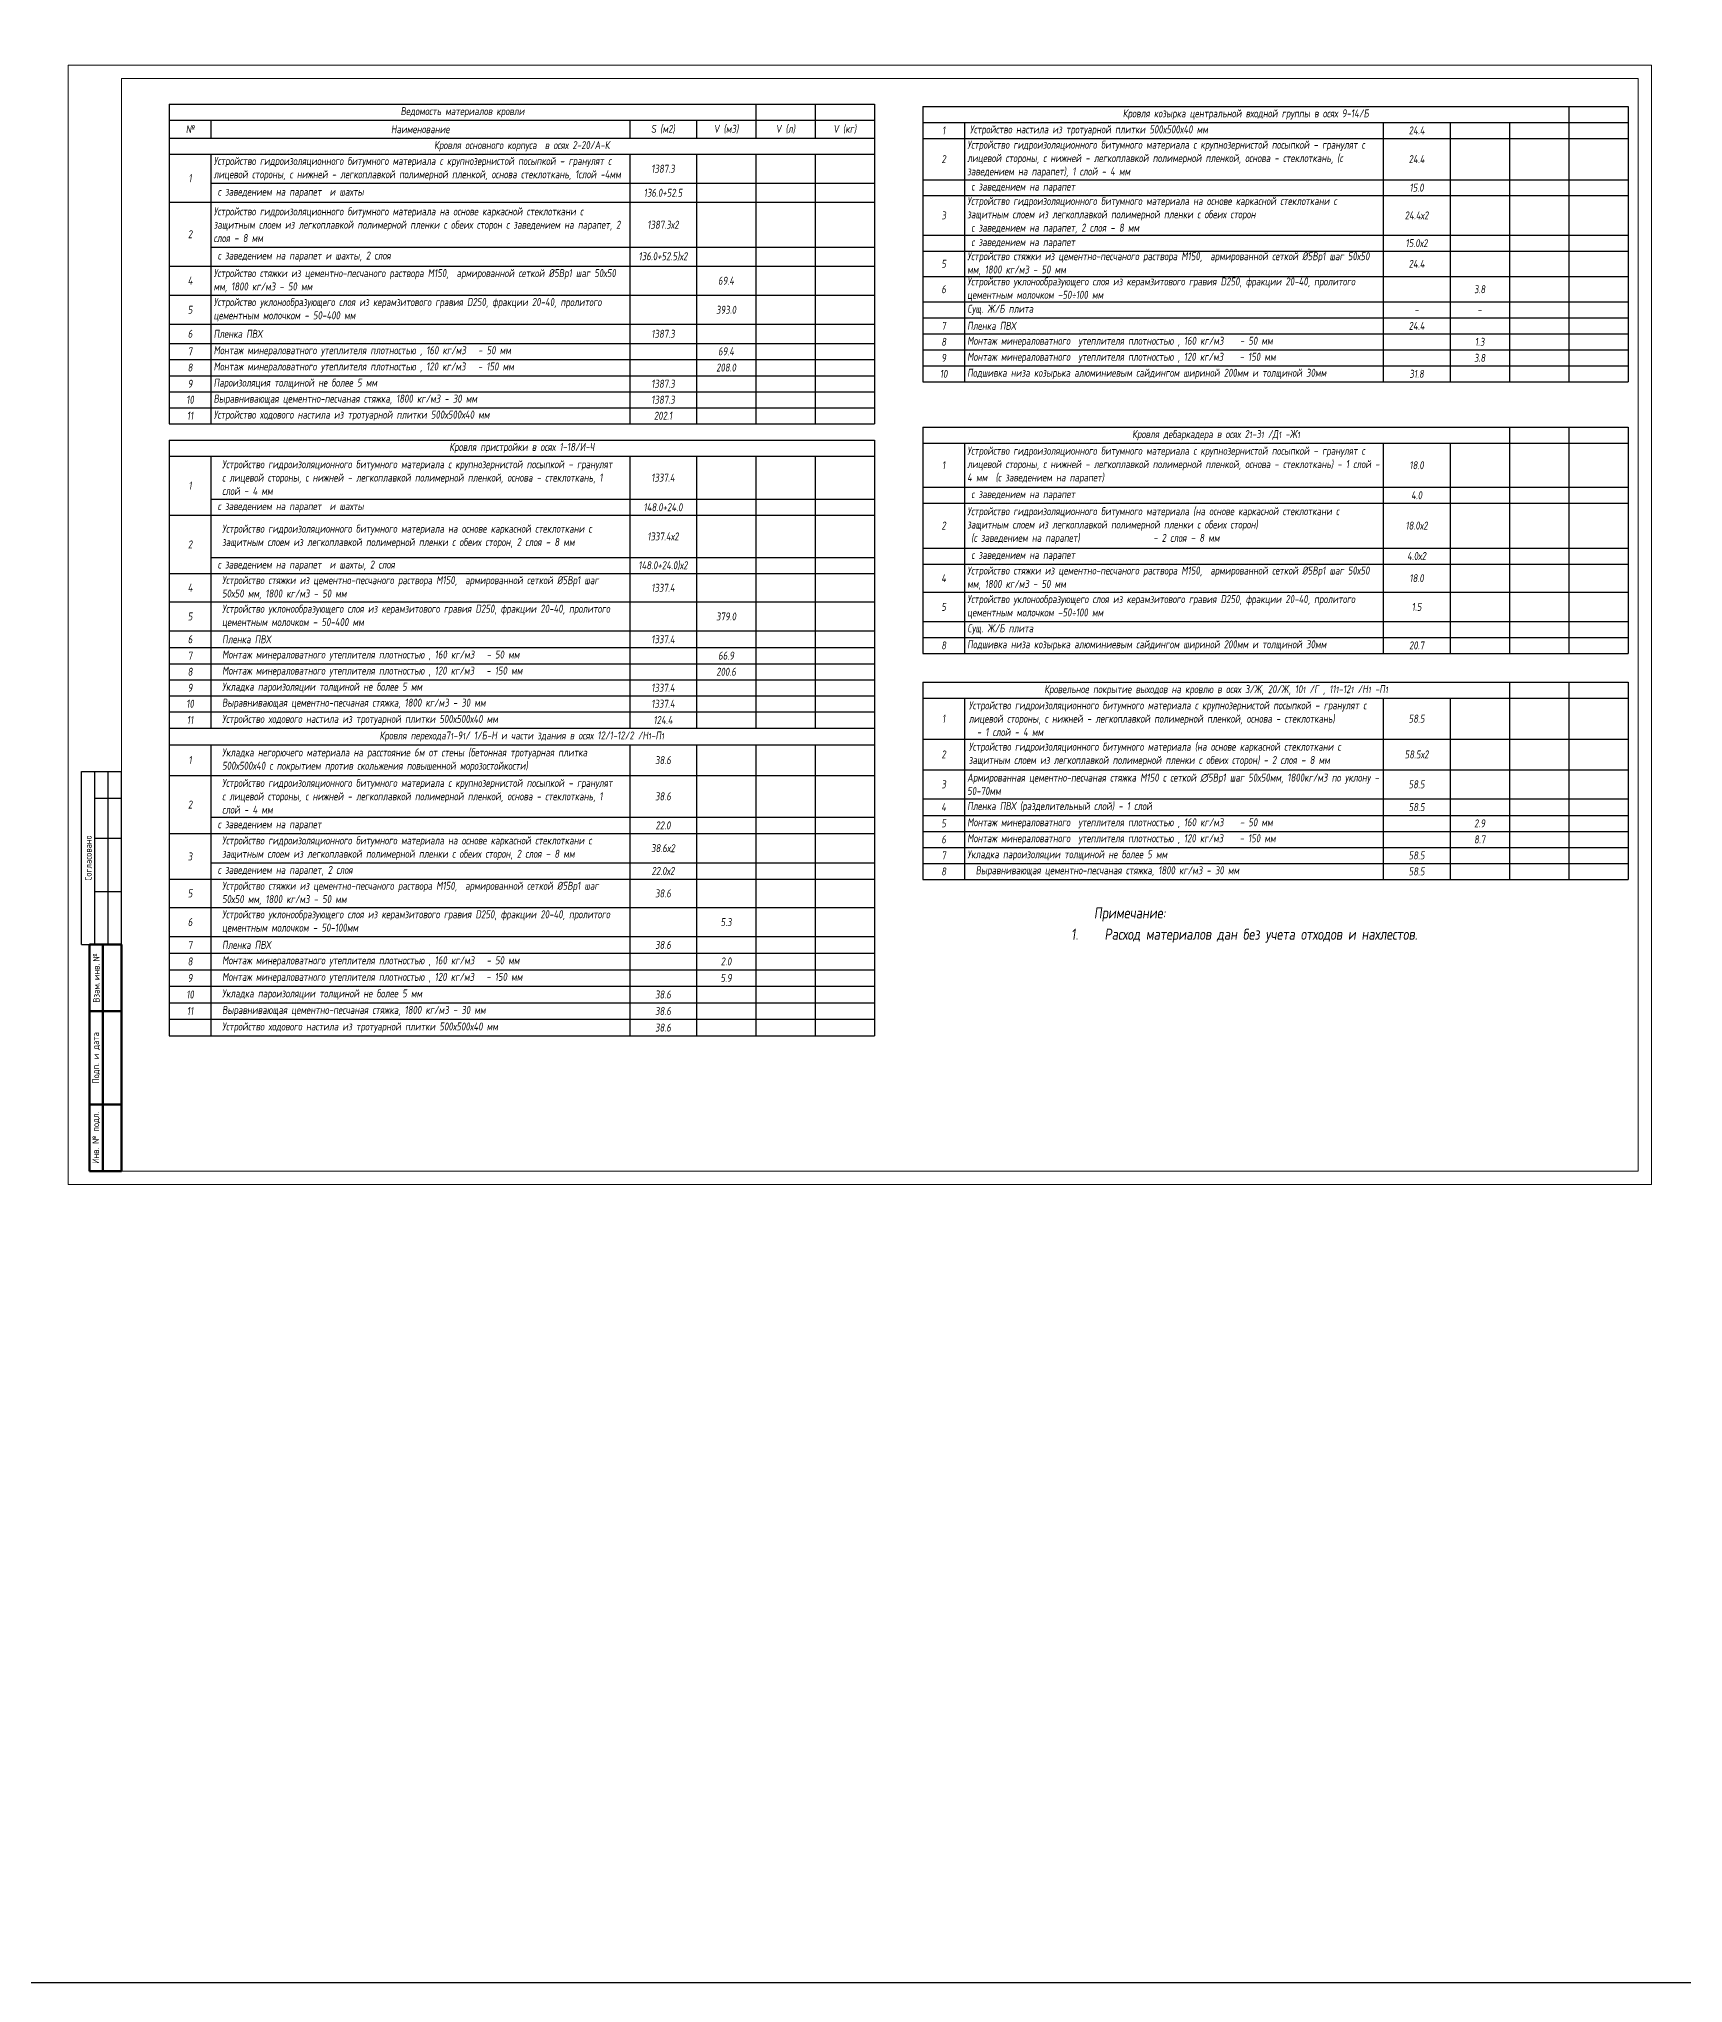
# Model space of a CAD drawing. Header units: millimetres. Extents: x 77165 to 11476408, y -193619 to 427745.
# Drawn here: x 324928 to 386542, y 265516 to 338402 of the extents above; entities that cross this region are included whole.
import ezdxf

# ---------------------------------------------------------------- set-up
doc = ezdxf.new("R2010")
doc.units = ezdxf.units.MM
doc.layers.get('Defpoints').update_dxf_attribs({"color": 3})
doc.layers.add('!!ВК_Текст', color=7, linetype='Continuous')
doc.layers.add('11. Сплошная', color=7, linetype='Continuous', lineweight=9)
doc.styles.add('ISOCPEUR', font='isocpeur.ttf', dxfattribs={"height": 800})
doc.styles.add('ISOCPEUR_2', font='isocpeur.ttf', dxfattribs={"width": 0.9, "height": 300})
doc.styles.add('Архитект', font='isocpeur.ttf', dxfattribs={"width": 0.8, "oblique": 8})

# ---------------------------------------------------------------- blocks, each defined once
blk = doc.blocks.new('*T1327')
at = {"layer": '11. Сплошная', "color": 0, "linetype": 'ByBlock', "lineweight": -2, "ltscale": 100, "transparency": 16777216}
for p, q in [((0, 0), (26425, 0)), ((0, 0), (0, -10325)), ((24201, 0), (24201, -10325)), ((26425, 0), (26425, -10325)), ((0, -600), (26425, -600)), ((1562, -600), (1562, -10325)), ((17252, -600), (17252, -10325)), ((19754, -600), (19754, -10325)), ((21978, -600), (21978, -10325)), ((0, -1200), (26425, -1200)), ((0, -2750), (26425, -2750)), ((0, -3340), (26425, -3340)), ((0, -4830), (26425, -4830)), ((0, -5420), (26425, -5420)), ((0, -6380), (26425, -6380)), ((0, -7325), (26425, -7325)), ((0, -7925), (26425, -7925)), ((0, -8525), (26425, -8525)), ((0, -9125), (26425, -9125)), ((0, -9725), (26425, -9725)), ((0, -10325), (26425, -10325))]:
    blk.add_line(p, q, dxfattribs=at)
at = {"layer": '11. Сплошная', "color": 0, "lineweight": 0, "ltscale": 100, "transparency": 16777216, "char_height": 300, "style": 'Архитект'}
for s, insert, width, attachment_point in [('Устройство настила из тротуарной плитки 500х500х40 мм', (1762, -900), 15290.36, 4), ('Кровля козырка центральной входной группы в осях 9-14/Б', (12101, -300), 24001.22, 5), ('1', (781, -900), 1361.73, 5), ('Устройство гидроизоляционного битумного материала с крупнозернистой посыпкой – гранулят с лицевой стороны, с нижней - легкоплавкой полимерной пленкой, основа - стеклоткань, (с заведением на парапет), 1 слой - 4 мм                    ', (1662, -1975), 15490.36, 4), ('24.4', (18503, -900), 2302.27, 5), ('2', (781, -1975), 1361.73, 5), ('24.4', (18503, -1975), 2302.27, 5), (' с заведением на парапет ', (1662, -3045), 15490.36, 4), ('15.0', (18503, -3045), 2302.27, 5), ('Устройство гидроизоляционного битумного материала на основе каркасной стеклоткани с защитным слоем из легкоплавкой полимерной пленки с обеих сторон^J с заведением на парапет, 2 слоя – 8 мм  ', (1662, -4085), 15490.36, 4), ('3', (781, -4085), 1361.73, 5), ('24.4х2', (18503, -4085), 2302.27, 5), (' с заведением на парапет ', (1662, -5125), 15490.36, 4), ('15.0х2', (18503, -5125), 2302.27, 5), ('5', (781, -5900), 1361.73, 5), ('Устройство стяжки из цементно-песчаного раствора М150,  армированной сеткой Ø5Вр1 шаг 50х50 мм, 1800 кг/м3 - 50 мм ', (1662, -5900), 15490.36, 4), ('24.4', (18503, -5900), 2302.27, 5), ('Устройство уклонообразующего слоя из керамзитового гравия D250, фракции 20-40, пролитого цементным молочком –50÷100 мм', (1662, -6852), 15490.36, 4), ('6', (781, -6852), 1361.73, 5), ('3.8', (20866, -6852), 2023.43, 5), ('Cущ. Ж/Б плита', (1662, -7625), 15490.36, 4), ('-', (18503, -7625), 2302.27, 5), ('-', (20866, -7625), 2023.43, 5), ('8', (781, -8825), 1361.73, 5), ('7', (781, -8225), 1361.73, 5), ('Монтаж минераловатного  утеплителя плотностью , 160 кг/м3    - 50 мм', (1662, -8825), 15490.36, 4), ('Пленка ПВХ', (1662, -8225), 15490.36, 4), ('24.4', (18503, -8225), 2302.27, 5), ('1.3', (20866, -8825), 2023.43, 5), ('9', (781, -9425), 1361.73, 5), ('Монтаж минераловатного  утеплителя плотностью , 120 кг/м3    - 150 мм', (1662, -9425), 15490.36, 4), ('3.8', (20866, -9425), 2023.43, 5), ('10', (781, -10025), 1361.73, 5), ('Подшивка низа козырька алюминиевым сайдингом шириной 200мм и толщиной 30мм', (1662, -10025), 15490.36, 4), ('31.8', (18503, -10025), 2302.27, 5)]:
    blk.add_mtext(s, dxfattribs=dict(at, insert=insert, width=width, attachment_point=attachment_point))
blk = doc.blocks.new('*T1328')
at = {"layer": '11. Сплошная', "color": 0, "linetype": 'ByBlock', "lineweight": -2, "ltscale": 100, "transparency": 16777216}
for p, q in [((0, 0), (26425, 0)), ((0, 0), (0, -11978)), ((21978, 0), (21978, -1274)), ((24201, 0), (24201, -1274)), ((26425, 0), (26425, -11978)), ((0, -600), (26425, -600)), ((1562, -600), (1562, -1274)), ((17252, -600), (17252, -1274)), ((19754, -600), (19754, -1274)), ((0, -1274), (26425, -1274)), ((0, -1874), (26425, -1874)), ((1562, -1874), (1562, -11978)), ((17252, -1874), (17252, -11978)), ((19754, -1874), (19754, -11978)), ((21978, -1874), (21978, -11978)), ((24201, -1874), (24201, -11978)), ((1562, -2964), (26425, -2964)), ((0, -3677), (26425, -3677)), ((1562, -5357), (26425, -5357)), ((0, -6070), (26425, -6070)), ((0, -7160), (26425, -7160)), ((0, -8250), (26425, -8250)), ((0, -8964), (26425, -8964)), ((0, -9564), (26425, -9564)), ((0, -10178), (26425, -10178)), ((0, -10778), (26425, -10778)), ((0, -11378), (26425, -11378)), ((0, -11978), (26425, -11978))]:
    blk.add_line(p, q, dxfattribs=at)
at = {"layer": '11. Сплошная', "color": 0, "lineweight": 0, "ltscale": 100, "transparency": 16777216, "char_height": 300, "style": 'Архитект'}
for s, insert, width, attachment_point in [('Ведомость материалов кровли', (10989, -300), 21917.1, 5), ('№', (781, -937), 1501.04, 5), ('Наименование', (9407, -937), 15629.67, 5), ('Кровля основного корпуса  в осях 2-20/А-К', (13212, -1574), 26363.95, 5), ('S (м2)', (18503, -937), 2188.77, 5), ('V (м3)', (20866, -937), 1909.93, 5), ('V (л)', (23090, -937), 1909.93, 5), ('V (кг)', (25313, -937), 1909.93, 5), ('Устройство гидроизоляционного битумного материала с крупнозернистой посыпкой – гранулят с лицевой стороны, с нижней - легкоплавкой полимерной пленкой, основа стеклоткань, 1слой -4мм                    ', (1662, -2418), 15490.36, 4), ('1', (781, -2775), 1501.04, 5), ('1387.3', (18503, -2418), 2188.77, 5), (' с заведением на парапет  и шахты', (1662, -3320), 15490.36, 4), ('136.0+52.5', (18503, -3320), 2188.77, 5), ('Устройство гидроизоляционного битумного материала на основе каркасной стеклоткани с защитным слоем из легкоплавкой полимерной пленки с обеих сторон с заведением на парапет, 2 слоя – 8 мм  ', (1662, -4517), 15490.36, 4), ('1387.3х2', (18503, -4517), 2188.77, 5), ('2', (781, -4874), 1501.04, 5), (' с заведением на парапет и шахты, 2 слоя', (1662, -5714), 15490.36, 4), ('136.0+52.5)х2', (18503, -5714), 2188.77, 5), ('4', (781, -6616), 1501.04, 5), ('Устройство стяжки из цементно-песчаного раствора М150,  армированной сеткой Ø5Вр1 шаг 50х50 мм, 1800 кг/м3 - 50 мм ', (1662, -6616), 15490.36, 4), ('69.4', (20866, -6616), 1909.93, 5), ('Устройство уклонообразующего слоя из керамзитового гравия D250, фракции 20-40, пролитого цементным молочком – 50-400 мм', (1662, -7706), 15490.36, 4), ('5', (781, -7706), 1501.04, 5), ('393.0', (20866, -7706), 1909.93, 5), ('6', (781, -8607), 1501.04, 5), ('Пленка ПВХ', (1662, -8607), 15490.36, 4), ('1387.3', (18503, -8607), 2188.77, 5), ('7', (781, -9264), 1501.04, 5), ('Монтаж минераловатного утеплителя плотностью , 160 кг/м3   - 50 мм', (1662, -9264), 15490.36, 4), ('69.4', (20866, -9264), 1909.93, 5), ('8', (781, -9871), 1501.04, 5), ('Монтаж минераловатного утеплителя плотностью , 120 кг/м3   - 150 мм', (1662, -9871), 15490.36, 4), ('208.0', (20866, -9871), 1909.93, 5), ('10', (781, -11078), 1501.04, 5), ('9', (781, -10478), 1501.04, 5), ('Выравнивающая цементно-песчаная стяжка, 1800 кг/м3 - 30 мм', (1662, -11078), 15490.36, 4), ('Пароизоляция толщиной не более 5 мм', (1662, -10478), 15490.36, 4), ('1387.3', (18503, -10478), 2188.77, 5), ('1387.3', (18503, -11078), 2188.77, 5), ('11', (781, -11678), 1501.04, 5), ('Устройство ходового настила из тротуарной плитки 500х500х40 мм', (1662, -11678), 15490.36, 4), ('202.1', (18503, -11678), 2188.77, 5)]:
    blk.add_mtext(s, dxfattribs=dict(at, insert=insert, width=width, attachment_point=attachment_point))
blk = doc.blocks.new('*T1329')
at = {"layer": '11. Сплошная', "color": 0, "linetype": 'ByBlock', "lineweight": -2, "ltscale": 100, "transparency": 16777216}
for p, q in [((0, 0), (26425, 0)), ((0, 0), (0, -8480)), ((21978, 0), (21978, -8480)), ((24201, 0), (24201, -8480)), ((26425, 0), (26425, -8480)), ((0, -600), (26425, -600)), ((1562, -600), (1562, -8480)), ((17252, -600), (17252, -8480)), ((19754, -600), (19754, -8480)), ((0, -2250), (26425, -2250)), ((0, -2850), (26425, -2850)), ((0, -4530), (26425, -4530)), ((0, -5130), (26425, -5130)), ((0, -6190), (26425, -6190)), ((0, -7280), (26425, -7280)), ((0, -7880), (26425, -7880)), ((0, -8480), (26425, -8480))]:
    blk.add_line(p, q, dxfattribs=at)
at = {"layer": '11. Сплошная', "color": 0, "lineweight": 0, "ltscale": 100, "transparency": 16777216, "char_height": 300}
for s, insert, width, attachment_point, style in [('Кровля дебаркадера в осях 2{\\H0.8x;1}-3{\\H0.8x;1} /Д{\\H0.8x;1} -Ж{\\H0.8x;1}', (10989, -300), 21917.1, 5, 'Архитект'), ('1', (781, -1425), 1501.04, 5, 'Архитект'), ('Устройство гидроизоляционного битумного материала с крупнозернистой посыпкой – гранулят с лицевой стороны, с нижней - легкоплавкой полимерной пленкой, основа - стеклоткань) - 1 слой - 4 мм  (с заведением на парапет)', (1662, -1425), 15490.36, 4, 'Архитект'), ('18.0', (18503, -1425), 2188.77, 5, 'Архитект'), (' с заведением на парапет ', (1662, -2550), 15490.36, 4, 'Архитект'), ('4.0', (18503, -2550), 2188.77, 5, 'Архитект'), ('2', (781, -3690), 1501.04, 5, 'Архитект'), ('{\\Q8;\\W0.8;Устройство гидроизоляционного битумного материала (на основе каркасной стеклоткани с защитным слоем из легкоплавкой полимерной пленки с обеих сторон)^J (с заведением на парапет)                  - 2 слоя – 8 мм  }', (1662, -3690), 15490.36, 4, 'ISOCPEUR'), ('18.0х2', (18503, -3690), 2188.77, 5, 'Архитект'), (' с заведением на парапет ', (1662, -4830), 15490.36, 4, 'Архитект'), ('4.0х2', (18503, -4830), 2188.77, 5, 'Архитект'), ('4', (781, -5660), 1501.04, 5, 'Архитект'), ('{\\Q8;\\W0.8;Устройство стяжки из цементно-песчаного раствора М150,  армированной сеткой Ø5Вр1 шаг 50х50 мм, 1800 кг/м3 - 50 мм}', (1662, -5660), 15490.36, 4, 'ISOCPEUR'), ('18.0', (18503, -5660), 2188.77, 5, 'Архитект'), ('{\\Q8;\\W0.8;Устройство уклонообразующего слоя из керамзитового гравия D250, фракции 20-40, пролитого цементным молочком –50÷100 мм}', (1662, -6735), 15490.36, 4, 'ISOCPEUR'), ('5', (781, -6735), 1501.04, 5, 'Архитект'), ('1.5', (18503, -6735), 2188.77, 5, 'Архитект'), ('{\\Q8;\\W0.8;Подшивка низа козырька алюминиевым сайдингом шириной 200мм и толщиной 30мм}', (1662, -8180), 15490.36, 4, 'ISOCPEUR'), ('Cущ. Ж/Б плита', (1662, -7580), 15490.36, 4, 'Архитект'), ('8', (781, -8180), 1501.04, 5, 'Архитект'), ('20.7', (18503, -8180), 2188.77, 5, 'Архитект')]:
    blk.add_mtext(s, dxfattribs=dict(at, insert=insert, width=width, attachment_point=attachment_point, style=style))
blk = doc.blocks.new('*T1330')
at = {"layer": '11. Сплошная', "color": 0, "linetype": 'ByBlock', "lineweight": -2, "ltscale": 100, "transparency": 16777216}
for p, q in [((0, 0), (26425, 0)), ((0, 0), (0, -22337)), ((26425, 0), (26425, -22337)), ((0, -600), (26425, -600)), ((1562, -600), (1562, -10807)), ((17252, -600), (17252, -10807)), ((19754, -600), (19754, -10807)), ((21978, -600), (21978, -10807)), ((24201, -600), (24201, -10807)), ((0, -2820), (26425, -2820)), ((1562, -2220), (26425, -2220)), ((0, -5010), (26425, -5010)), ((1562, -4410), (26425, -4410)), ((0, -6070), (26425, -6070)), ((0, -7160), (26425, -7160)), ((0, -7780), (26425, -7780)), ((0, -8387), (26425, -8387)), ((0, -8987), (26425, -8987)), ((0, -9587), (26425, -9587)), ((0, -10187), (26425, -10187)), ((0, -10807), (26425, -10807)), ((0, -11427), (26425, -11427)), ((1562, -11427), (1562, -22337)), ((17252, -11427), (17252, -22337)), ((19754, -11427), (19754, -22337)), ((21978, -11427), (21978, -22337)), ((24201, -11427), (24201, -22337)), ((0, -12577), (26425, -12577)), ((1562, -14137), (26425, -14137)), ((0, -14757), (26425, -14757)), ((1562, -15847), (26425, -15847)), ((0, -16467), (26425, -16467)), ((0, -17527), (26425, -17527)), ((0, -18617), (26425, -18617)), ((0, -19237), (26425, -19237)), ((0, -19857), (26425, -19857)), ((0, -20477), (26425, -20477)), ((0, -21097), (26425, -21097)), ((0, -21717), (26425, -21717)), ((0, -22337), (26425, -22337))]:
    blk.add_line(p, q, dxfattribs=at)
at = {"layer": '11. Сплошная', "color": 0, "lineweight": 0, "ltscale": 100, "transparency": 16777216, "char_height": 300, "style": 'Архитект'}
for s, insert, width, attachment_point in [('Кровля пристройки в осях 1-18/И-Ч', (13212, -300), 26363.95, 5), ('Устройство гидроизоляционного битумного материала с крупнозернистой посыпкой – гранулят с лицевой стороны, с нижней - легкоплавкой полимерной пленкой, основа - стеклоткань, 1 слой - 4 мм                    ', (1980, -1410), 14854.36, 4), ('1337.4', (18503, -1410), 2188.77, 5), ('1', (781, -1710), 1501.04, 5), (' с заведением на парапет  и шахты', (1662, -2520), 15490.36, 4), ('148.0+24.0', (18503, -2520), 2188.77, 5), ('Устройство гидроизоляционного битумного материала на основе каркасной стеклоткани с защитным слоем из легкоплавкой полимерной пленки с обеих сторон, 2 слоя – 8 мм  ', (1980, -3615), 14854.36, 4), ('1337.4х2', (18503, -3615), 2188.77, 5), ('2', (781, -3915), 1501.04, 5), (' с заведением на парапет  и шахты, 2 слоя', (1662, -4710), 15490.36, 4), ('148.0+24.0)х2', (18503, -4710), 2188.77, 5), ('4', (781, -5540), 1501.04, 5), ('Устройство стяжки из цементно-песчаного раствора М150,  армированной сеткой Ø5Вр1 шаг 50х50 мм, 1800 кг/м3 - 50 мм ', (1980, -5540), 14854.36, 4), ('1337.4', (18503, -5540), 2188.77, 5), ('5', (781, -6615), 1501.04, 5), ('Устройство уклонообразующего слоя из керамзитового гравия D250, фракции 20-40, пролитого цементным молочком – 50-400 мм', (1980, -6615), 14854.36, 4), ('379.0', (20866, -6615), 1909.93, 5), ('6', (781, -7470), 1501.04, 5), ('7', (781, -8084), 1501.04, 5), ('Монтаж минераловатного утеплителя плотностью , 160 кг/м3   - 50 мм', (1980, -8084), 14854.36, 4), ('Пленка ПВХ', (1980, -7470), 14854.36, 4), ('1337.4', (18503, -7470), 2188.77, 5), ('66.9', (20866, -8084), 1909.93, 5), ('8', (781, -8687), 1501.04, 5), ('Монтаж минераловатного утеплителя плотностью , 120 кг/м3   - 150 мм', (1980, -8687), 14854.36, 4), ('200.6', (20866, -8687), 1909.93, 5), ('9', (781, -9287), 1501.04, 5), ('Укладка пароизоляции толщиной не более 5 мм', (1980, -9287), 14854.36, 4), ('1337.4', (18503, -9287), 2188.77, 5), ('10', (781, -9887), 1501.04, 5), ('Выравнивающая цементно-песчаная стяжка, 1800 кг/м3 - 30 мм', (1980, -9887), 14854.36, 4), ('1337.4', (18503, -9887), 2188.77, 5), ('11', (781, -10497), 1501.04, 5), ('Устройство ходового настила из тротуарной плитки 500х500х40 мм', (1980, -10497), 14854.36, 4), ('Кровля перехода7{\\H0.8x;1}-9{\\H0.8x;1}/ 1/Б-Н и части здания в осях 12/1-12/2 /Н{\\H0.8x;1}-П{\\H0.8x;1}', (13212, -11117), 26363.95, 5), ('124.4', (18503, -10497), 2188.77, 5), ('Укладка негорючего материала на расстояние 6м от стены (бетонная тротуарная плитка 500х500х40 с покрытием против скольжения повышенной морозостойкости)', (1980, -12002), 14854.36, 4), ('1', (781, -12002), 1501.04, 5), ('38.6', (18503, -12002), 2188.77, 5), ('Устройство гидроизоляционного битумного материала с крупнозернистой посыпкой – гранулят с лицевой стороны, с нижней - легкоплавкой полимерной пленкой, основа - стеклоткань, 1 слой - 4 мм                    ', (1980, -13357), 14854.36, 4), ('2', (781, -13667), 1501.04, 5), ('38.6', (18503, -13357), 2188.77, 5), (' с заведением на парапет', (1662, -14447), 15490.36, 4), ('22.0', (18503, -14447), 2188.77, 5), ('Устройство гидроизоляционного битумного материала на основе каркасной стеклоткани с защитным слоем из легкоплавкой полимерной пленки с обеих сторон, 2 слоя – 8 мм  ', (1980, -15302), 14854.36, 4), ('38.6х2', (18503, -15302), 2188.77, 5), ('3', (781, -15612), 1501.04, 5), (' с заведением на парапет, 2 слоя', (1662, -16157), 15490.36, 4), ('22.0х2', (18503, -16157), 2188.77, 5), ('Устройство стяжки из цементно-песчаного раствора М150,  армированной сеткой Ø5Вр1 шаг 50х50 мм, 1800 кг/м3 - 50 мм ', (1980, -16997), 14854.36, 4), ('5', (781, -16997), 1501.04, 5), ('38.6', (18503, -16997), 2188.77, 5), ('6', (781, -18072), 1501.04, 5), ('Устройство уклонообразующего слоя из керамзитового гравия D250, фракции 20-40, пролитого цементным молочком – 50-100мм', (1980, -18072), 14854.36, 4), ('5.3', (20866, -18072), 1909.93, 5), ('7', (781, -18927), 1501.04, 5), ('Пленка ПВХ', (1980, -18927), 14854.36, 4), ('38.6', (18503, -18927), 2188.77, 5), ('8', (781, -19547), 1501.04, 5), ('Монтаж минераловатного утеплителя плотностью , 160 кг/м3   - 50 мм', (1980, -19547), 14854.36, 4), ('2.0', (20866, -19547), 1909.93, 5), ('9', (781, -20167), 1501.04, 5), ('Монтаж минераловатного утеплителя плотностью , 120 кг/м3   - 150 мм', (1980, -20167), 14854.36, 4), ('5.9', (20866, -20167), 1909.93, 5), ('10', (781, -20787), 1501.04, 5), ('Укладка пароизоляции толщиной не более 5 мм', (1980, -20787), 14854.36, 4), ('38.6', (18503, -20787), 2188.77, 5), ('11', (781, -21407), 1501.04, 5), ('Устройство ходового настила из тротуарной плитки 500х500х40 мм', (1980, -22027), 14854.36, 4), ('Выравнивающая цементно-песчаная стяжка, 1800 кг/м3 - 30 мм', (1980, -21407), 14854.36, 4), ('38.6', (18503, -21407), 2188.77, 5), ('38.6', (18503, -22027), 2188.77, 5)]:
    blk.add_mtext(s, dxfattribs=dict(at, insert=insert, width=width, attachment_point=attachment_point))
blk = doc.blocks.new('*T1331')
at = {"layer": '11. Сплошная', "color": 0, "linetype": 'ByBlock', "lineweight": -2, "ltscale": 100, "transparency": 16777216}
for p, q in [((0, 0), (26425, 0)), ((0, 0), (0, -600)), ((21978, 0), (21978, -600)), ((24201, 0), (24201, -7390)), ((26425, 0), (26425, -7390)), ((0, -600), (26425, -600)), ((1562, -2130), (26425, -2130)), ((1562, -3280), (26425, -3280)), ((21978, -3280), (21978, -4990)), ((0, -4370), (0, -7390)), ((1562, -4370), (26425, -4370)), ((1562, -4370), (1562, -7390)), ((17252, -4370), (17252, -7390)), ((0, -4990), (26425, -4990)), ((19754, -4990), (19754, -6190)), ((0, -5590), (26425, -5590)), ((0, -6190), (26425, -6190)), ((21978, -6190), (21978, -7390)), ((0, -6790), (26425, -6790)), ((0, -7390), (26425, -7390))]:
    blk.add_line(p, q, dxfattribs=at)
at = {"layer": '11. Сплошная', "color": 0, "lineweight": -2, "ltscale": 100, "transparency": 16777216}
for p, q in [((0, -600), (0, -4370)), ((1562, -600), (1562, -4370)), ((17252, -600), (17252, -4370)), ((19754, -600), (19754, -4990)), ((21978, -600), (21978, -3280)), ((0, -2130), (1562, -2130)), ((0, -3280), (1562, -3280)), ((0, -4370), (1562, -4370)), ((21978, -4990), (21978, -6190)), ((19754, -6190), (19754, -7390))]:
    blk.add_line(p, q, dxfattribs=at)
at = {"layer": '11. Сплошная', "color": 0, "lineweight": 0, "ltscale": 100, "transparency": 16777216, "char_height": 300, "style": 'Архитект'}
for s, insert, width, attachment_point in [('Устройство гидроизоляционного битумного материала с крупнозернистой посыпкой – гранулят с лицевой стороны, с нижней - легкоплавкой полимерной пленкой, основа - стеклоткань)              - 1 слой - 4 мм                    ', (1721, -1365), 15372.55, 4), ('Кровельное покрытие выходов на кровлю в осях 3/Ж, 20/Ж, 10{\\H0.8x;1} /Г , 11{\\H0.8x;1}-12{\\H0.8x;1} /Н{\\H0.8x;1} -П{\\H0.8x;1}', (10989, -300), 21917.1, 5), ('1', (781, -1365), 1243.92, 5), ('58.5', (18503, -1365), 2184.46, 5), ('2', (781, -2705), 1243.92, 5), ('Устройство гидроизоляционного битумного материала (на основе каркасной стеклоткани с защитным слоем из легкоплавкой полимерной пленки с обеих сторон) - 2 слоя – 8 мм  ', (1721, -2705), 15372.55, 4), ('58.5х2', (18503, -2705), 2184.46, 5), ('Армированная цементно-песчаная стяжка М150 с сеткой ∅5Вр1 шаг 50х50мм, 1800кг/м3 по уклону - 50-70мм', (1662, -3825), 15490.36, 4), ('3', (781, -3825), 1243.92, 5), ('58.5', (18503, -3825), 2184.46, 5), ('4', (781, -4680), 1501.04, 5), ('Монтаж минераловатного  утеплителя плотностью , 160 кг/м3    - 50 мм', (1662, -5290), 15490.36, 4), ('Пленка ПВХ (разделительный слой) - 1 слой    ', (1662, -4680), 15490.36, 4), ('58.5', (18503, -4680), 2184.46, 5), ('5', (781, -5290), 1501.04, 5), ('6', (781, -5890), 1501.04, 5), ('Монтаж минераловатного  утеплителя плотностью , 120 кг/м3    - 150 мм', (1662, -5890), 15490.36, 4), ('2.9', (20866, -5290), 1905.61, 5), ('8.7', (20866, -5890), 1905.61, 5), ('7', (781, -6490), 1501.04, 5), ('Укладка пароизоляции толщиной не более 5 мм^J', (1662, -6490), 15490.36, 4), ('58.5', (18503, -6490), 2184.46, 5), ('8', (781, -7090), 1501.04, 5), ('Выравнивающая цементно-песчаная стяжка, 1800 кг/м3 - 30 мм', (1980, -7090), 14854.36, 4), ('58.5', (18503, -7090), 2184.46, 5)]:
    blk.add_mtext(s, dxfattribs=dict(at, insert=insert, width=width, attachment_point=attachment_point))
blk = doc.blocks.new('*T1332')
at = {"layer": '11. Сплошная', "color": 0, "lineweight": 53, "ltscale": 100, "transparency": 16777216}
for p, q in [((0, 0), (0, 8491)), ((0, 8491), (1199, 8491)), ((499, 0), (499, 8491)), ((1199, 0), (1199, 8491)), ((0, 5993), (1199, 5993)), ((0, 2497), (1199, 2497)), ((0, 0), (1199, 0))]:
    blk.add_line(p, q, dxfattribs=at)
at = {"layer": '11. Сплошная', "color": 7, "ltscale": 100, "transparency": 16777216, "char_height": 249.72, "attachment_point": 5, "rotation": 90, "style": 'ISOCPEUR_2'}
for s, insert, width in [('Взам.{\\fArial|b0|i0|c0|p34;\\~}инв.{\\fArial|b0|i0|c0|p34;\\~}№', (250, 7242), 2397.32), ('Подп. и дата', (250, 4245), 3396.2), ('Инв. № подл.', (250, 1249), 2397.32)]:
    blk.add_mtext(s, dxfattribs=dict(at, insert=insert, width=width))
blk = doc.blocks.new('*T1333')
at = {"layer": '11. Сплошная', "color": 0, "linetype": 'ByBlock', "lineweight": 25, "ltscale": 100, "transparency": 16777216}
for p, q in [((0, 0), (0, 6493)), ((0, 6493), (1498, 6493)), ((499, 0), (499, 6493)), ((999, 0), (999, 6493)), ((1498, 0), (1498, 6493)), ((499, 5494), (1498, 5494)), ((499, 3996), (1498, 3996)), ((499, 1998), (1498, 1998)), ((0, 0), (1498, 0))]:
    blk.add_line(p, q, dxfattribs=at)
at = {"layer": '11. Сплошная', "color": 7, "ltscale": 100, "transparency": 16777216, "insert": (250, 3246), "char_height": 249.72, "width": 6392.85, "attachment_point": 5, "rotation": 90, "style": 'ISOCPEUR_2'}
blk.add_mtext('Согласовано', dxfattribs=at)

msp = doc.modelspace()

# ---------------------------------------------------------------- linework, layer by layer
at = {"color": 2, "lineweight": 35, "ltscale": 100}
msp.add_lwpolyline([(276580.33833, 265515.52104), (1194649.08681, 265705.44979), (1194649.08681, 419620.78406), (276580.33833, 419430.85531)], close=True, dxfattribs=at)
at = {"layer": 'Defpoints', "linetype": 'Continuous', "lineweight": 18}
for points in [[(385362.14125, 295455.54336), (385362.14125, 337415.13339), (326028.02851, 337415.13339), (326028.02851, 295455.54336)], [(384862.14125, 295955.54336), (384862.14125, 336915.13339), (328028.02851, 336915.13339), (328028.02851, 295955.54336)]]:
    msp.add_lwpolyline(points, close=True, dxfattribs=at)

# ---------------------------------------------------------------- block references
for name, p in [('*T1328', (329814.42727, 335952.6159)), ('*T1327', (358053.42267, 335869.31968)), ('*T1329', (358053.42267, 323844.81968)), ('*T1330', (329814.42727, 323364.60467)), ('*T1331', (358053.42267, 314282.81968)), ('*T1333', (326529.70461, 304446.04542)), ('*T1332', (326829.36939, 295955.54336))]:
    msp.add_blockref(name, p)

# ---------------------------------------------------------------- texts
at = {"layer": '!!ВК_Текст', "insert": (363191.42267, 305844.81968), "char_height": 416.955, "width": 27281.7887489, "attachment_point": 1, "line_spacing_factor": 1.149209, "style": 'Архитект'}
msp.add_mtext('      Примечание:\\P\\pxi-3,l4,t4;1.^IРасход материалов дан без учета отходов и нахлестов.', dxfattribs=at)

doc.saveas('drawing.dxf')
